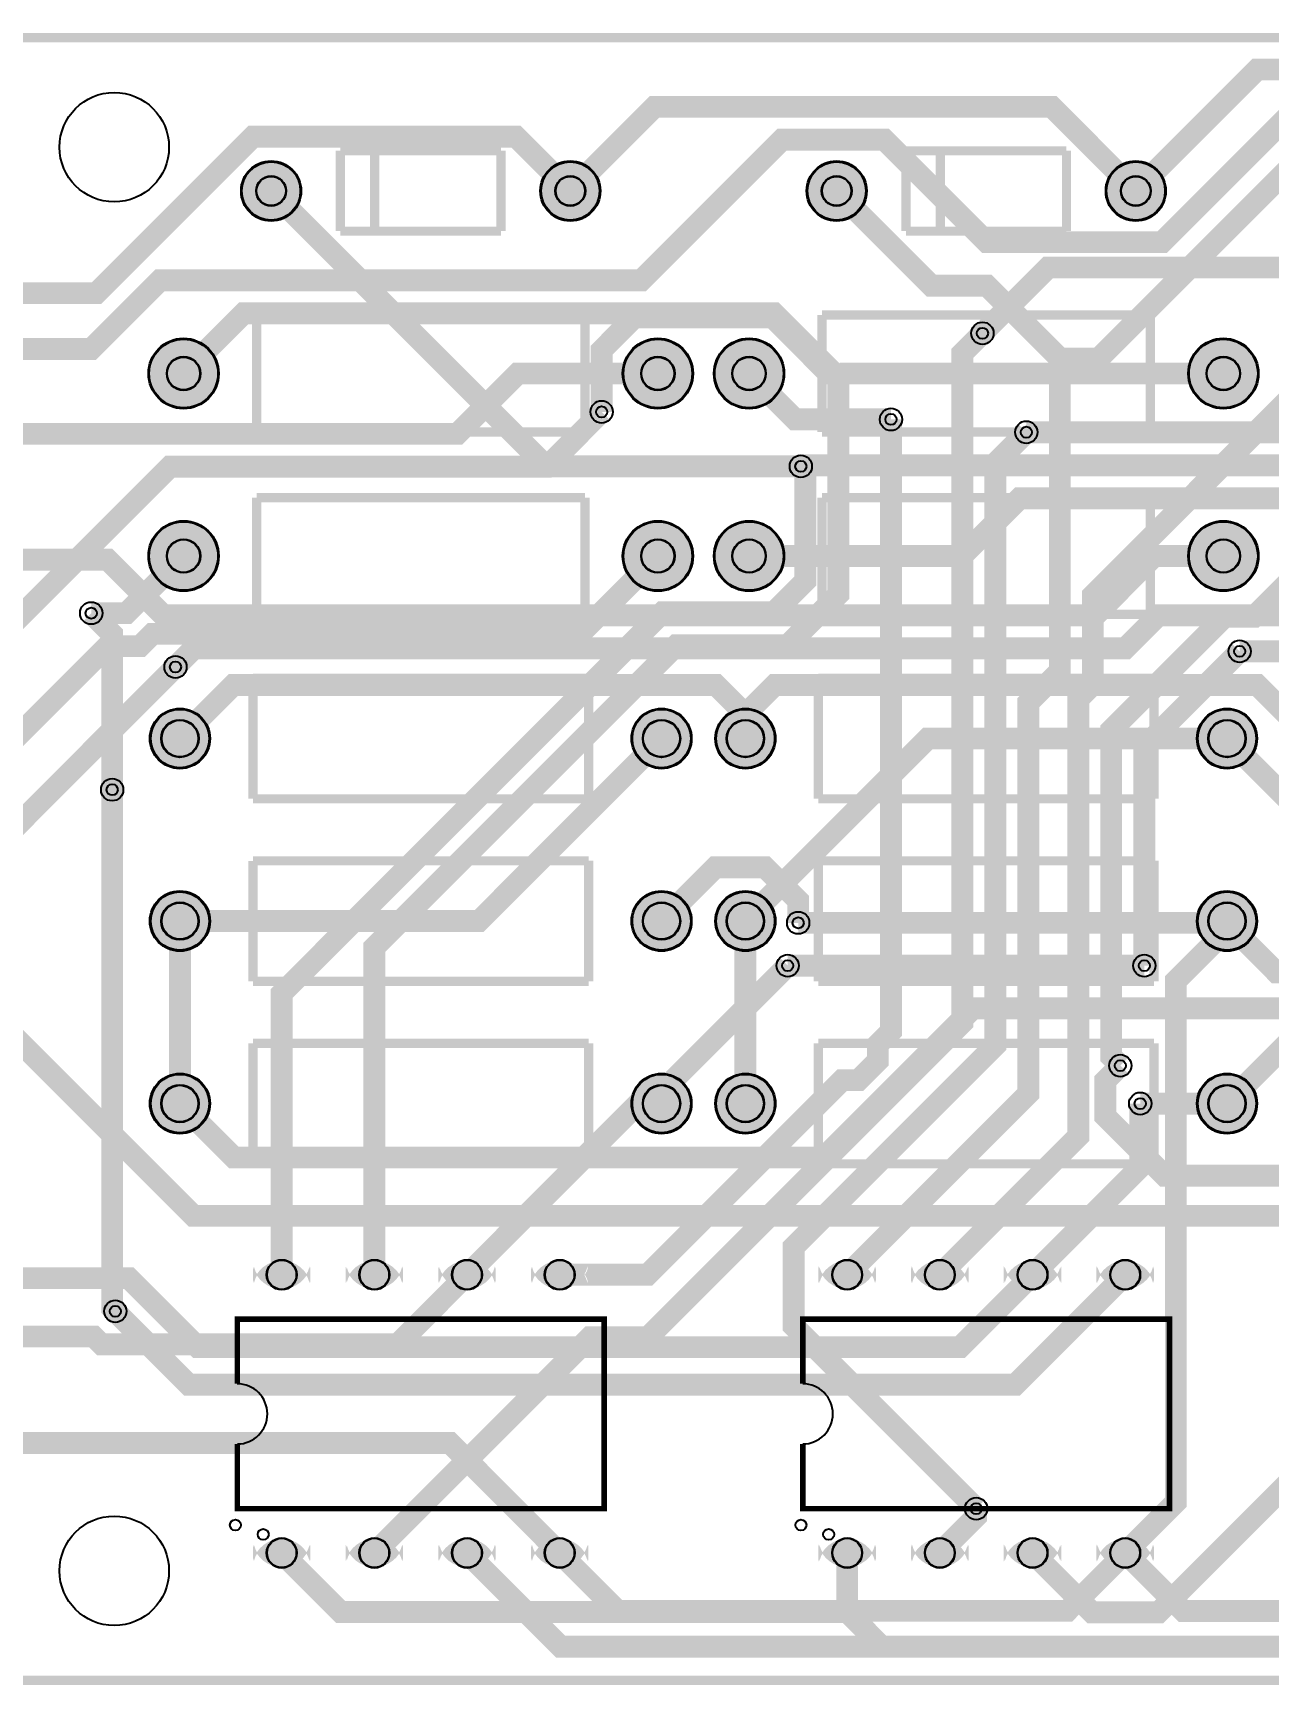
# Model space of a CAD drawing. Header units: millimetres. Extents: x 0 to 116, y 35 to 80.
# Drawn here: x 46.77 to 80.65, y 34.87 to 80.13 of the extents above; entities that cross this region are included whole.
import ezdxf

# ---------------------------------------------------------------- set-up
doc = ezdxf.new("R2010")
doc.units = ezdxf.units.MM
for name, color, linetype, true_color in [('BoardOutLine', 7, 'Continuous', 0xff00ff), ('BottomLayer', 7, 'Continuous', 0x0000ff), ('BottomSolderMaskLayer', 7, 'Continuous', 0xaa00ff), ('Document', 7, 'Continuous', 0xffffff), ('Hole', 7, 'Continuous', 0x222222), ('Multi-Layer', 7, 'Continuous', 0xc0c0c0), ('TopLayer', 7, 'Continuous', 0xff0000), ('TopSilkLayer', 7, 'Continuous', 0xffcc00), ('TopSolderMaskLayer', 7, 'Continuous', 0x800080)]:
    doc.layers.add(name, color=color, linetype=linetype, true_color=true_color)

msp = doc.modelspace()

# ---------------------------------------------------------------- hatches: boundary and pattern name
at = {"layer": 'BottomSolderMaskLayer'}
for points in [[(52.47446959999995, 75.79995000000008, 1), (54.125266399999944, 75.79995000000008, 1)], [(60.674605600000106, 75.79995000000008, 1), (62.3254024000001, 75.79995000000008, 1)], [(67.97456559999993, 75.79995000000008, 1), (69.62536239999993, 75.79995000000008, 1)], [(76.17470159999986, 75.79995000000008, 1), (77.82549839999986, 75.79995000000008, 1)], [(49.93487600000001, 70.79995999999994, 1), (51.865276000000016, 70.79995999999994, 1)], [(62.93510399999989, 70.79995999999994, 1), (64.86550399999989, 70.79995999999994, 1)], [(65.434972, 70.79995999999994, 1), (67.365372, 70.79995999999994, 1)], [(78.43520000000011, 70.79995999999994, 1), (80.3656000000001, 70.79995999999994, 1)], [(49.93487600000001, 65.79997000000003, 1), (51.865276000000016, 65.79997000000003, 1)], [(62.93510399999989, 65.79997000000003, 1), (64.86550399999989, 65.79997000000003, 1)], [(65.434972, 65.79997000000003, 1), (67.365372, 65.79997000000003, 1)], [(78.43520000000011, 65.79997000000003, 1), (80.3656000000001, 65.79997000000003, 1)], [(49.97485560000011, 60.799980000000005, 1), (51.62565240000011, 60.799980000000005, 1)], [(63.174727600000026, 60.799980000000005, 1), (64.82552440000002, 60.799980000000005, 1)], [(65.47469760000006, 60.799980000000005, 1), (67.12549440000005, 60.799980000000005, 1)], [(78.67456959999997, 60.799980000000005, 1), (80.32536639999996, 60.799980000000005, 1)], [(49.97485560000011, 55.79998999999998, 1), (51.62565240000011, 55.79998999999998, 1)], [(63.174727600000026, 55.79998999999998, 1), (64.82552440000002, 55.79998999999998, 1)], [(65.47469760000006, 55.79998999999998, 1), (67.12549440000005, 55.79998999999998, 1)], [(78.67456959999997, 55.79998999999998, 1), (80.32536639999996, 55.79998999999998, 1)], [(49.97485560000011, 50.80000000000007, 1), (51.62565240000011, 50.80000000000007, 1)], [(63.174727600000026, 50.80000000000007, 1), (64.82552440000002, 50.80000000000007, 1)], [(65.47495159999987, 50.80000000000007, 1), (67.12574839999986, 50.80000000000007, 1)], [(78.67482360000001, 50.80000000000007, 1), (80.3256204, 50.80000000000007, 1)], [(54.37758999999978, 46.33863974288863, -0.7853981633974483), (52.80278999999978, 46.33863974288863), (52.80278999999978, 45.88114025711127, -0.7853981633974483), (54.37758999999978, 45.88114025711127)], [(56.91758999999997, 46.33863974288863, -0.7853981633974483), (55.34278999999997, 46.33863974288863), (55.34278999999997, 45.88114025711127, -0.7853981633974483), (56.91758999999997, 45.88114025711127)], [(59.45758999999993, 46.33863974288863, -0.7853981633974483), (57.882789999999936, 46.33863974288863), (57.882789999999936, 45.88114025711127, -0.7853981633974483), (59.45758999999993, 45.88114025711127)], [(61.997589999999896, 46.33863974288863, -0.7853981633974483), (60.4227899999999, 46.33863974288863), (60.4227899999999, 45.88114025711127, -0.7853981633974483), (61.997589999999896, 45.88114025711127)], [(69.87743199999996, 46.33863974288863, -0.7853981633974483), (68.30263199999995, 46.33863974288863), (68.30263199999995, 45.88114025711127, -0.7853981633974483), (69.87743199999996, 45.88114025711127)], [(72.41743199999992, 46.33863974288863, -0.7853981633974483), (70.84263199999991, 46.33863974288863), (70.84263199999991, 45.88114025711127, -0.7853981633974483), (72.41743199999992, 45.88114025711127)], [(74.95743199999988, 46.33863974288863, -0.7853981633974483), (73.38263199999987, 46.33863974288863), (73.38263199999987, 45.88114025711127, -0.7853981633974483), (74.95743199999988, 45.88114025711127)], [(77.49743199999985, 46.33863974288863, -0.7853981633974483), (75.92263199999984, 46.33863974288863), (75.92263199999984, 45.88114025711127, -0.7853981633974483), (77.49743199999985, 45.88114025711127)], [(54.37758999999978, 38.71863974288863, -0.7853981633974483), (52.80278999999978, 38.71863974288863), (52.80278999999978, 38.261140257111265, -0.7853981633974483), (54.37758999999978, 38.261140257111265)], [(56.91758999999997, 38.71863974288863, -0.7853981633974483), (55.34278999999997, 38.71863974288863), (55.34278999999997, 38.261140257111265, -0.7853981633974483), (56.91758999999997, 38.261140257111265)], [(59.45758999999993, 38.71863974288863, -0.7853981633974483), (57.882789999999936, 38.71863974288863), (57.882789999999936, 38.261140257111265, -0.7853981633974483), (59.45758999999993, 38.261140257111265)], [(61.997589999999896, 38.71863974288863, -0.7853981633974483), (60.4227899999999, 38.71863974288863), (60.4227899999999, 38.261140257111265, -0.7853981633974483), (61.997589999999896, 38.261140257111265)], [(69.87743199999996, 38.71863974288863, -0.7853981633974483), (68.30263199999995, 38.71863974288863), (68.30263199999995, 38.261140257111265, -0.7853981633974483), (69.87743199999996, 38.261140257111265)], [(72.41743199999992, 38.71863974288863, -0.7853981633974483), (70.84263199999991, 38.71863974288863), (70.84263199999991, 38.261140257111265, -0.7853981633974483), (72.41743199999992, 38.261140257111265)], [(74.95743199999988, 38.71863974288863, -0.7853981633974483), (73.38263199999987, 38.71863974288863), (73.38263199999987, 38.261140257111265, -0.7853981633974483), (74.95743199999988, 38.261140257111265)], [(77.49743199999985, 38.71863974288863, -0.7853981633974483), (75.92263199999984, 38.71863974288863), (75.92263199999984, 38.261140257111265, -0.7853981633974483), (77.49743199999985, 38.261140257111265)]]:
    msp.add_hatch(color=256, dxfattribs=at).paths.add_polyline_path(points)
at = {"layer": 'Multi-Layer'}
for points in [[(52.49986959999995, 75.79995000000008, 1), (54.09986639999995, 75.79995000000008, 1)], [(60.700005600000104, 75.79995000000008, 1), (62.3000024000001, 75.79995000000008, 1)], [(67.99996559999992, 75.79995000000008, 1), (69.59996239999994, 75.79995000000008, 1)], [(76.20010159999985, 75.79995000000008, 1), (77.80009839999987, 75.79995000000008, 1)], [(49.960276000000015, 70.79995999999994, 1), (51.83987600000001, 70.79995999999994, 1)], [(62.960503999999894, 70.79995999999994, 1), (64.8401039999999, 70.79995999999994, 1)], [(65.46037199999999, 70.79995999999994, 1), (67.339972, 70.79995999999994, 1)], [(78.4606000000001, 70.79995999999994, 1), (80.34020000000011, 70.79995999999994, 1)], [(49.960276000000015, 65.79997000000003, 1), (51.83987600000001, 65.79997000000003, 1)], [(62.960503999999894, 65.79997000000003, 1), (64.8401039999999, 65.79997000000003, 1)], [(65.46037199999999, 65.79997000000003, 1), (67.339972, 65.79997000000003, 1)], [(78.4606000000001, 65.79997000000003, 1), (80.34020000000011, 65.79997000000003, 1)], [(50.00025560000011, 60.799980000000005, 1), (51.60025240000011, 60.799980000000005, 1)], [(63.20012760000002, 60.799980000000005, 1), (64.80012440000003, 60.799980000000005, 1)], [(65.50009760000005, 60.799980000000005, 1), (67.10009440000006, 60.799980000000005, 1)], [(78.69996959999996, 60.799980000000005, 1), (80.29996639999997, 60.799980000000005, 1)], [(50.00025560000011, 55.79998999999998, 1), (51.60025240000011, 55.79998999999998, 1)], [(63.20012760000002, 55.79998999999998, 1), (64.80012440000003, 55.79998999999998, 1)], [(65.50009760000005, 55.79998999999998, 1), (67.10009440000006, 55.79998999999998, 1)], [(78.69996959999996, 55.79998999999998, 1), (80.29996639999997, 55.79998999999998, 1)], [(50.00025560000011, 50.80000000000007, 1), (51.60025240000011, 50.80000000000007, 1)], [(63.20012760000002, 50.80000000000007, 1), (64.80012440000003, 50.80000000000007, 1)], [(65.50035159999986, 50.80000000000007, 1), (67.10034839999987, 50.80000000000007, 1)], [(78.7002236, 50.80000000000007, 1), (80.30022040000001, 50.80000000000007, 1)], [(54.35218999999978, 46.33288930000003, -0.7853981633974483), (52.82818999999978, 46.33288930000003), (52.82818999999978, 45.88689069999998, -0.7853981633974483), (54.35218999999978, 45.88689069999998)], [(56.89218999999997, 46.33288930000003, -0.7853981633974483), (55.36818999999997, 46.33288930000003), (55.36818999999997, 45.88689069999998, -0.7853981633974483), (56.89218999999997, 45.88689069999998)], [(59.432189999999935, 46.33288930000003, -0.7853981633974483), (57.908189999999934, 46.33288930000003), (57.908189999999934, 45.88689069999998, -0.7853981633974483), (59.432189999999935, 45.88689069999998)], [(61.9721899999999, 46.33288930000003, -0.7853981633974483), (60.4481899999999, 46.33288930000003), (60.4481899999999, 45.88689069999998, -0.7853981633974483), (61.9721899999999, 45.88689069999998)], [(69.85203199999995, 46.33288930000003, -0.7853981633974483), (68.32803199999995, 46.33288930000003), (68.32803199999995, 45.88689069999998, -0.7853981633974483), (69.85203199999995, 45.88689069999998)], [(72.39203199999992, 46.33288930000003, -0.7853981633974483), (70.86803199999991, 46.33288930000003), (70.86803199999991, 45.88689069999998, -0.7853981633974483), (72.39203199999992, 45.88689069999998)], [(74.93203199999988, 46.33288930000003, -0.7853981633974483), (73.40803199999988, 46.33288930000003), (73.40803199999988, 45.88689069999998, -0.7853981633974483), (74.93203199999988, 45.88689069999998)], [(77.47203199999984, 46.33288930000003, -0.7853981633974483), (75.94803199999984, 46.33288930000003), (75.94803199999984, 45.88689069999998, -0.7853981633974483), (77.47203199999984, 45.88689069999998)], [(54.35218999999978, 38.71288930000003, -0.7853981633974483), (52.82818999999978, 38.71288930000003), (52.82818999999978, 38.266890699999976, -0.7853981633974483), (54.35218999999978, 38.266890699999976)], [(56.89218999999997, 38.71288930000003, -0.7853981633974483), (55.36818999999997, 38.71288930000003), (55.36818999999997, 38.266890699999976, -0.7853981633974483), (56.89218999999997, 38.266890699999976)], [(59.432189999999935, 38.71288930000003, -0.7853981633974483), (57.908189999999934, 38.71288930000003), (57.908189999999934, 38.266890699999976, -0.7853981633974483), (59.432189999999935, 38.266890699999976)], [(61.9721899999999, 38.71288930000003, -0.7853981633974483), (60.4481899999999, 38.71288930000003), (60.4481899999999, 38.266890699999976, -0.7853981633974483), (61.9721899999999, 38.266890699999976)], [(69.85203199999995, 38.71288930000003, -0.7853981633974483), (68.32803199999995, 38.71288930000003), (68.32803199999995, 38.266890699999976, -0.7853981633974483), (69.85203199999995, 38.266890699999976)], [(72.39203199999992, 38.71288930000003, -0.7853981633974483), (70.86803199999991, 38.71288930000003), (70.86803199999991, 38.266890699999976, -0.7853981633974483), (72.39203199999992, 38.266890699999976)], [(74.93203199999988, 38.71288930000003, -0.7853981633974483), (73.40803199999988, 38.71288930000003), (73.40803199999988, 38.266890699999976, -0.7853981633974483), (74.93203199999988, 38.266890699999976)], [(77.47203199999984, 38.71288930000003, -0.7853981633974483), (75.94803199999984, 38.71288930000003), (75.94803199999984, 38.266890699999976, -0.7853981633974483), (77.47203199999984, 38.266890699999976)]]:
    msp.add_hatch(color=256, dxfattribs=at).paths.add_polyline_path(points)
at = {"layer": 'TopSolderMaskLayer'}
for points in [[(52.47446959999995, 75.79995000000008, 1), (54.125266399999944, 75.79995000000008, 1)], [(60.674605600000106, 75.79995000000008, 1), (62.3254024000001, 75.79995000000008, 1)], [(67.97456559999993, 75.79995000000008, 1), (69.62536239999993, 75.79995000000008, 1)], [(76.17470159999986, 75.79995000000008, 1), (77.82549839999986, 75.79995000000008, 1)], [(49.93487600000001, 70.79995999999994, 1), (51.865276000000016, 70.79995999999994, 1)], [(62.93510399999989, 70.79995999999994, 1), (64.86550399999989, 70.79995999999994, 1)], [(65.434972, 70.79995999999994, 1), (67.365372, 70.79995999999994, 1)], [(78.43520000000011, 70.79995999999994, 1), (80.3656000000001, 70.79995999999994, 1)], [(49.93487600000001, 65.79997000000003, 1), (51.865276000000016, 65.79997000000003, 1)], [(62.93510399999989, 65.79997000000003, 1), (64.86550399999989, 65.79997000000003, 1)], [(65.434972, 65.79997000000003, 1), (67.365372, 65.79997000000003, 1)], [(78.43520000000011, 65.79997000000003, 1), (80.3656000000001, 65.79997000000003, 1)], [(49.97485560000011, 60.799980000000005, 1), (51.62565240000011, 60.799980000000005, 1)], [(63.174727600000026, 60.799980000000005, 1), (64.82552440000002, 60.799980000000005, 1)], [(65.47469760000006, 60.799980000000005, 1), (67.12549440000005, 60.799980000000005, 1)], [(78.67456959999997, 60.799980000000005, 1), (80.32536639999996, 60.799980000000005, 1)], [(49.97485560000011, 55.79998999999998, 1), (51.62565240000011, 55.79998999999998, 1)], [(63.174727600000026, 55.79998999999998, 1), (64.82552440000002, 55.79998999999998, 1)], [(65.47469760000006, 55.79998999999998, 1), (67.12549440000005, 55.79998999999998, 1)], [(78.67456959999997, 55.79998999999998, 1), (80.32536639999996, 55.79998999999998, 1)], [(49.97485560000011, 50.80000000000007, 1), (51.62565240000011, 50.80000000000007, 1)], [(63.174727600000026, 50.80000000000007, 1), (64.82552440000002, 50.80000000000007, 1)], [(65.47495159999987, 50.80000000000007, 1), (67.12574839999986, 50.80000000000007, 1)], [(78.67482360000001, 50.80000000000007, 1), (80.3256204, 50.80000000000007, 1)], [(54.37758999999978, 46.33863974288863, -0.7853981633974483), (52.80278999999978, 46.33863974288863), (52.80278999999978, 45.88114025711127, -0.7853981633974483), (54.37758999999978, 45.88114025711127)], [(56.91758999999997, 46.33863974288863, -0.7853981633974483), (55.34278999999997, 46.33863974288863), (55.34278999999997, 45.88114025711127, -0.7853981633974483), (56.91758999999997, 45.88114025711127)], [(59.45758999999993, 46.33863974288863, -0.7853981633974483), (57.882789999999936, 46.33863974288863), (57.882789999999936, 45.88114025711127, -0.7853981633974483), (59.45758999999993, 45.88114025711127)], [(61.997589999999896, 46.33863974288863, -0.7853981633974483), (60.4227899999999, 46.33863974288863), (60.4227899999999, 45.88114025711127, -0.7853981633974483), (61.997589999999896, 45.88114025711127)], [(69.87743199999996, 46.33863974288863, -0.7853981633974483), (68.30263199999995, 46.33863974288863), (68.30263199999995, 45.88114025711127, -0.7853981633974483), (69.87743199999996, 45.88114025711127)], [(72.41743199999992, 46.33863974288863, -0.7853981633974483), (70.84263199999991, 46.33863974288863), (70.84263199999991, 45.88114025711127, -0.7853981633974483), (72.41743199999992, 45.88114025711127)], [(74.95743199999988, 46.33863974288863, -0.7853981633974483), (73.38263199999987, 46.33863974288863), (73.38263199999987, 45.88114025711127, -0.7853981633974483), (74.95743199999988, 45.88114025711127)], [(77.49743199999985, 46.33863974288863, -0.7853981633974483), (75.92263199999984, 46.33863974288863), (75.92263199999984, 45.88114025711127, -0.7853981633974483), (77.49743199999985, 45.88114025711127)], [(54.37758999999978, 38.71863974288863, -0.7853981633974483), (52.80278999999978, 38.71863974288863), (52.80278999999978, 38.261140257111265, -0.7853981633974483), (54.37758999999978, 38.261140257111265)], [(56.91758999999997, 38.71863974288863, -0.7853981633974483), (55.34278999999997, 38.71863974288863), (55.34278999999997, 38.261140257111265, -0.7853981633974483), (56.91758999999997, 38.261140257111265)], [(59.45758999999993, 38.71863974288863, -0.7853981633974483), (57.882789999999936, 38.71863974288863), (57.882789999999936, 38.261140257111265, -0.7853981633974483), (59.45758999999993, 38.261140257111265)], [(61.997589999999896, 38.71863974288863, -0.7853981633974483), (60.4227899999999, 38.71863974288863), (60.4227899999999, 38.261140257111265, -0.7853981633974483), (61.997589999999896, 38.261140257111265)], [(69.87743199999996, 38.71863974288863, -0.7853981633974483), (68.30263199999995, 38.71863974288863), (68.30263199999995, 38.261140257111265, -0.7853981633974483), (69.87743199999996, 38.261140257111265)], [(72.41743199999992, 38.71863974288863, -0.7853981633974483), (70.84263199999991, 38.71863974288863), (70.84263199999991, 38.261140257111265, -0.7853981633974483), (72.41743199999992, 38.261140257111265)], [(74.95743199999988, 38.71863974288863, -0.7853981633974483), (73.38263199999987, 38.71863974288863), (73.38263199999987, 38.261140257111265, -0.7853981633974483), (74.95743199999988, 38.261140257111265)], [(77.49743199999985, 38.71863974288863, -0.7853981633974483), (75.92263199999984, 38.71863974288863), (75.92263199999984, 38.261140257111265, -0.7853981633974483), (77.49743199999985, 38.261140257111265)]]:
    msp.add_hatch(color=256, dxfattribs=at).paths.add_polyline_path(points)

# ---------------------------------------------------------------- linework, layer by layer
at = {"layer": 'BoardOutLine', "const_width": 0.254}
msp.add_lwpolyline([(0, 79.9999924), (110.00000859999989, 79.9999924), (110.00000859999989, 35.00000620000003), (0, 35.00000620000003), (0, 79.9999924)], close=True, dxfattribs=at)
at = {"layer": 'BottomLayer', "const_width": 0.5999988}
for points in [[(92.4999419999998, 75.80012779999993), (89.17178000000001, 79.12828979999995), (80.32826199999988, 79.12828979999995), (77.00009999999986, 75.80012779999993)], [(94.90024199999982, 70.79988380000009), (87.47480600000006, 78.22531980000008), (81.55228799999998, 78.22531980000008), (77.72450800000013, 74.3975398), (72.91755799999999, 74.3975398), (70.11136599999998, 77.20373180000001), (67.30212599999993, 77.20373180000001), (63.45250199999998, 73.35410780000007), (50.257709999999975, 73.35410780000007), (48.37226799999996, 71.46866580000005), (38.629589999999894, 71.46866580000005), (33.189418000000046, 76.90883780000001), (29.401516000000015, 76.90883780000001), (21.67127999999991, 69.17860180000002), (21.67127999999991, 64.68330979999996)], [(77.00009999999986, 75.80012779999993), (74.69352600000013, 78.1067018), (63.80657800000006, 78.1067018), (61.500004000000104, 75.80012779999993)], [(61.500004000000104, 75.80012779999993), (60.01461200000006, 77.28551980000009), (52.79999599999985, 77.28551980000009), (48.51450800000009, 73.00003179999999), (41.695624000000066, 73.00003179999999)], [(99.41280599999993, 54.140277800000035), (87.40851199999986, 66.14457180000011), (87.40851199999986, 74.7737138), (84.95487199999991, 77.22735380000006), (82.0051699999998, 77.22735380000006), (75.986894, 71.20907780000005), (74.91907800000001, 71.20907780000005)], [(74.91907800000001, 71.20907780000005), (72.9249239999998, 73.20323180000003), (71.39685999999995, 73.20323180000003), (68.79996399999993, 75.80012779999993)], [(50.90007600000001, 70.79988380000009), (52.55107600000008, 72.45088380000004), (67.08368600000006, 72.45088380000004), (68.84542999999996, 70.68913980000002), (68.84542999999996, 64.74452380000002), (67.45554200000004, 63.354635800000096), (64.40525600000012, 63.354635800000096), (56.13018999999997, 55.07956980000006), (56.13018999999997, 46.110067800000024)], [(56.13018999999997, 38.49006780000002), (62.04051599999991, 44.400393800000074), (63.63411200000007, 44.400393800000074), (72.24775999999986, 53.01404179999997), (72.24775999999986, 71.35385780000001), (72.79640000000006, 71.90249779999999)], [(74.91907800000001, 71.20907780000005), (74.91907800000001, 62.64953179999998), (74.05395400000009, 61.784407800000054), (74.05395400000009, 51.07398980000005), (69.09003199999995, 46.110067800000024)], [(63.90030399999989, 70.79988380000009), (60.06414200000006, 70.79988380000009), (58.41212600000006, 69.14786780000009), (36.553901999999766, 69.14786780000009), (33.16224, 65.75620580000009)], [(81.90001399999994, 70.79988380000009), (75.82204799999988, 64.72191780000003), (75.82204799999988, 62.27564380000001), (75.42275999999981, 61.876355800000056), (75.42275999999981, 49.902795800000035), (71.63003199999991, 46.110067800000024)], [(62.35827000000006, 69.74857780000002), (60.85459000000003, 68.24489779999999), (50.52593400000012, 68.24489779999999), (38.99484199999995, 56.713805800000046), (25.543002, 56.713805800000046), (16.90623999999991, 65.35056780000002), (15.530321999999956, 65.35056780000002), (12.544043999999872, 62.36428979999994), (12.544043999999872, 48.13368580000008)], [(61.2101899999999, 46.110067800000024), (63.61836400000004, 46.110067800000024), (68.94880799999999, 51.44051179999997), (69.39737200000002, 51.44051179999997), (69.92874000000018, 51.97187980000001), (69.92874000000018, 52.420443800000044), (70.28764199999989, 52.77934579999999), (70.28764199999989, 69.5418218000001)], [(73.99832800000001, 69.19130180000002), (73.15072999999995, 68.34370380000007), (73.15072999999995, 52.39783780000005), (67.62292799999989, 46.870035800000096), (67.62292799999989, 44.70519379999996), (72.62545799999987, 39.70266379999998)], [(53.59018999999978, 46.110067800000024), (53.59018999999978, 53.81693580000001), (64.03085999999996, 64.25760580000008), (67.08165399999996, 64.25760580000008), (67.94245999999987, 65.1184118000001), (67.94245999999987, 68.13313779999999), (67.81952400000011, 68.25607380000008)], [(24.655526000000123, 48.168483800000104), (33.6494120000001, 48.168483800000104), (48.81194199999993, 63.33101380000005), (49.70805400000006, 63.33101380000005), (50.04511200000013, 63.66807180000001), (61.76848200000006, 63.66807180000001), (63.90030399999989, 65.79989380000006)], [(50.90007600000001, 65.79989380000006), (49.33416599999998, 64.23398380000003), (48.368457999999805, 64.23398380000003)], [(81.90001399999994, 65.79989380000006), (80.23326599999984, 64.13314579999997), (79.4268159999998, 64.13314579999997), (76.32572999999991, 61.03205980000007), (76.32572999999991, 52.0892278), (76.57490399999995, 51.84005380000008)], [(77.23301800000002, 54.57918980000011), (77.23301800000002, 60.57435179999993), (79.8459160000001, 63.18724980000002)], [(50.67782599999998, 62.76078380000001), (36.554664000000116, 48.63762180000003), (36.554664000000116, 48.093299799999954)], [(97.0279999999999, 51.01785580000001), (97.0279999999999, 49.07932779999999), (93.680788, 45.73211580000009), (93.680788, 45.36432380000008), (92.81337799999994, 44.496913800000016), (83.93430000000001, 44.496913800000016), (83.20328800000004, 45.22792579999998), (83.20328800000004, 57.09658379999996), (79.49996799999997, 60.79990380000004)], [(49.02809600000012, 45.10930780000001), (48.943259999999896, 45.194143800000006), (48.943259999999896, 59.39680780000003)], [(14.295627999999965, 58.10013779999997), (14.295627999999965, 57.224853800000005), (27.102562000000148, 44.41791980000005), (48.436529999999834, 44.41791980000005), (48.65242999999998, 44.202019800000016), (56.762141999999926, 44.202019800000016), (58.670189999999934, 46.110067800000024)], [(67.74637199999995, 55.75114580000002), (67.74637199999995, 56.358205800000064), (66.83273399999996, 57.27184379999994), (65.47205599999995, 57.27184379999994), (64.00012600000002, 55.79991380000001)], [(50.80025400000011, 50.79992379999999), (50.80025400000011, 55.79991380000001)], [(76.71003199999984, 38.49006780000002), (78.09738000000004, 39.877415799999994), (78.09738000000004, 54.160343799999964), (79.49996799999997, 55.5629318), (79.49996799999997, 55.79991380000001)], [(64.00012600000002, 50.79992379999999), (64.00012600000002, 51.11996380000005), (67.45935199999997, 54.57918980000011)], [(64.00012600000002, 50.79992379999999), (63.3600459999999, 50.79992379999999), (58.670189999999934, 46.110067800000024)], [(74.17003199999988, 46.110067800000024), (77.12125800000001, 49.061293800000044), (77.12125800000001, 50.79992379999999)], [(74.17003199999988, 38.49006780000002), (75.79461600000002, 36.865483800000106), (77.63103599999988, 36.865483800000106), (83.15299599999992, 42.38744380000003), (92.18599800000004, 42.38744380000003), (94.58807600000011, 44.78952179999999), (94.58807600000011, 45.35644979999995)], [(69.09003199999995, 36.871071800000095), (55.20918600000016, 36.871071800000095), (53.59018999999978, 38.49006780000002)], [(69.09003199999995, 36.871071800000095), (70.03643599999998, 35.924667800000066), (82.02472799999998, 35.924667800000066), (84.59012799999994, 38.49006780000002)], [(69.09003199999995, 38.49006780000002), (69.09003199999995, 36.871071800000095)]]:
    msp.add_lwpolyline(points, dxfattribs=at)
at = {"layer": 'BottomSolderMaskLayer'}
for centre, radius in [((53.29986799999995, 75.79995000000008), 0.8253983999999999), ((61.500004000000104, 75.79995000000008), 0.8253983999999999), ((68.79996399999993, 75.79995000000008), 0.8253983999999999), ((77.00009999999986, 75.79995000000008), 0.8253983999999999), ((53.30007120000016, 75.80005160000007), 0.41269919999999993), ((61.50005479999993, 75.80005160000007), 0.41269919999999993), ((68.80006560000004, 75.80005160000007), 0.41269919999999993), ((77.00004920000003, 75.80005160000007), 0.41269919999999993), ((50.90007600000001, 70.79995999999994), 0.9652000000000001), ((63.90030399999989, 70.79995999999994), 0.9652000000000001), ((66.400172, 70.79995999999994), 0.9652000000000001), ((79.4004000000001, 70.79995999999994), 0.9652000000000001), ((50.90005059999987, 70.80003620000002), 0.46217428108108105), ((63.90007539999999, 70.80003620000002), 0.46217428108108105), ((66.40014660000008, 70.80003620000002), 0.46217428108108105), ((79.40017139999998, 70.80003620000002), 0.46217428108108105), ((50.90007600000001, 65.79997000000003), 0.9652000000000001), ((63.90030399999989, 65.79997000000003), 0.9652000000000001), ((66.400172, 65.79997000000003), 0.9652000000000001), ((79.4004000000001, 65.79997000000003), 0.9652000000000001), ((50.90002519999996, 65.79999540000006), 0.46217428108108105), ((63.90004999999985, 65.79999540000006), 0.46217428108108105), ((66.40009580000003, 65.80002079999997), 0.46217428108108105), ((79.40012059999992, 65.80002079999997), 0.46217428108108105), ((50.80025400000011, 60.799980000000005), 0.8253983999999999), ((64.00012600000002, 60.799980000000005), 0.8253983999999999), ((66.30009600000005, 60.799980000000005), 0.8253983999999999), ((79.49996799999997, 60.799980000000005), 0.8253983999999999), ((50.79994919999979, 60.8000816), 0.5158739999999999), ((64.00002439999992, 60.8000816), 0.5158739999999999), ((66.3000452, 60.8000816), 0.5158739999999999), ((79.5001203999999, 60.8000816), 0.5158739999999999), ((50.80025400000011, 55.79998999999998), 0.8253983999999999), ((64.00012600000002, 55.79998999999998), 0.8253983999999999), ((66.30009600000005, 55.79998999999998), 0.8253983999999999), ((79.49996799999997, 55.79998999999998), 0.8253983999999999), ((50.80007619999981, 55.80014240000003), 0.5158739999999999), ((64.00015139999994, 55.80014240000003), 0.5158739999999999), ((66.29999440000017, 55.80014240000003), 0.5158739999999999), ((79.50006960000007, 55.80014240000003), 0.5158739999999999), ((50.80025400000011, 50.80000000000007), 0.8253983999999999), ((64.00012600000002, 50.80000000000007), 0.8253983999999999), ((66.30034999999987, 50.80000000000007), 0.8253983999999999), ((79.50022200000001, 50.80000000000007), 0.8253983999999999), ((50.80002539999998, 50.80000000000007), 0.5158739999999999), ((64.00010059999988, 50.80000000000007), 0.5158739999999999), ((66.30012139999997, 50.80000000000007), 0.5158739999999999), ((79.5001966000001, 50.80000000000007), 0.5158739999999999), ((53.59006299999976, 46.10999160000006), 0.4133325066666666), ((56.13006299999995, 46.10999160000006), 0.4133325066666666), ((58.670062999999914, 46.10999160000006), 0.4133325066666666), ((61.21006299999988, 46.10999160000006), 0.4133325066666666), ((69.0900828, 46.10999160000006), 0.4133325066666666), ((71.63008279999997, 46.10999160000006), 0.4133325066666666), ((74.17008279999993, 46.10999160000006), 0.4133325066666666), ((76.71008280000012, 46.10999160000006), 0.4133325066666666), ((53.59006299999976, 38.48999160000005), 0.4133325066666666), ((56.13006299999995, 38.48999160000005), 0.4133325066666666), ((58.670062999999914, 38.48999160000005), 0.4133325066666666), ((61.21006299999988, 38.48999160000005), 0.4133325066666666), ((69.0900828, 38.48999160000005), 0.4133325066666666), ((71.63008279999997, 38.48999160000005), 0.4133325066666666), ((74.17008279999993, 38.48999160000005), 0.4133325066666666), ((76.71008280000012, 38.48999160000005), 0.4133325066666666)]:
    msp.add_circle(centre, radius, dxfattribs=at)
at = {"layer": 'Document'}
for centre in [(53.08218999999997, 38.997889999999984), (68.58203199999991, 38.997889999999984)]:
    msp.add_circle(centre, 0.150114, dxfattribs=at)
at = {"layer": 'Hole'}
for centre in [(72.79640000000006, 71.90257400000007), (62.35827000000006, 69.7486540000001), (70.28764199999989, 69.54189799999995), (73.99832800000001, 69.1913780000001), (67.81952400000011, 68.25615000000005), (48.368457999999805, 64.23406), (50.67782599999998, 62.76086000000009), (79.8459160000001, 63.187325999999985), (48.943259999999896, 59.396884), (67.74637199999995, 55.751221999999984), (67.45935199999997, 54.57926599999996), (77.23301800000002, 54.57926599999996), (76.57490399999995, 51.84012999999993), (77.12125800000001, 50.80000000000007), (49.02809600000012, 45.10938399999998), (72.62545799999987, 39.70274000000006)]:
    msp.add_circle(centre, 0.15250160000000001, dxfattribs=at)
at = {"layer": 'Multi-Layer'}
for centre, radius in [((49.00015599999995, 77.00010000000009), 1.499997), ((53.29986799999995, 75.79995000000008), 0.7999984), ((61.500004000000104, 75.79995000000008), 0.7999984), ((68.79996399999993, 75.79995000000008), 0.7999984), ((77.00009999999986, 75.79995000000008), 0.7999984), ((53.30007120000016, 75.80005160000007), 0.3999992), ((61.50005479999993, 75.80005160000007), 0.3999992), ((68.80006560000004, 75.80005160000007), 0.3999992), ((77.00004920000003, 75.80005160000007), 0.3999992), ((72.79640000000006, 71.90257400000007), 0.30500320000000003), ((50.90007600000001, 70.79995999999994), 0.9398000000000001), ((63.90030399999989, 70.79995999999994), 0.9398000000000001), ((66.400172, 70.79995999999994), 0.9398000000000001), ((79.4004000000001, 70.79995999999994), 0.9398000000000001), ((50.90005059999987, 70.80003620000002), 0.4500118), ((63.90007539999999, 70.80003620000002), 0.4500118), ((66.40014660000008, 70.80003620000002), 0.4500118), ((79.40017139999998, 70.80003620000002), 0.4500118), ((62.35827000000006, 69.7486540000001), 0.30500320000000003), ((70.28764199999989, 69.54189799999995), 0.30500320000000003), ((73.99832800000001, 69.1913780000001), 0.30500320000000003), ((67.81952400000011, 68.25615000000005), 0.30500320000000003), ((50.90007600000001, 65.79997000000003), 0.9398000000000001), ((63.90030399999989, 65.79997000000003), 0.9398000000000001), ((66.400172, 65.79997000000003), 0.9398000000000001), ((79.4004000000001, 65.79997000000003), 0.9398000000000001), ((50.90002519999996, 65.79999540000006), 0.4500118), ((63.90004999999985, 65.79999540000006), 0.4500118), ((66.40009580000003, 65.80002079999997), 0.4500118), ((79.40012059999992, 65.80002079999997), 0.4500118), ((48.368457999999805, 64.23406), 0.30500320000000003), ((79.8459160000001, 63.187325999999985), 0.30500320000000003), ((50.67782599999998, 62.76086000000009), 0.30500320000000003), ((50.80025400000011, 60.799980000000005), 0.7999984), ((64.00012600000002, 60.799980000000005), 0.7999984), ((66.30009600000005, 60.799980000000005), 0.7999984), ((79.49996799999997, 60.799980000000005), 0.7999984), ((50.79994919999979, 60.8000816), 0.49999899999999997), ((64.00002439999992, 60.8000816), 0.49999899999999997), ((66.3000452, 60.8000816), 0.49999899999999997), ((79.5001203999999, 60.8000816), 0.49999899999999997), ((48.943259999999896, 59.396884), 0.30500320000000003), ((50.80025400000011, 55.79998999999998), 0.7999984), ((64.00012600000002, 55.79998999999998), 0.7999984), ((66.30009600000005, 55.79998999999998), 0.7999984), ((79.49996799999997, 55.79998999999998), 0.7999984), ((50.80007619999981, 55.80014240000003), 0.49999899999999997), ((64.00015139999994, 55.80014240000003), 0.49999899999999997), ((66.29999440000017, 55.80014240000003), 0.49999899999999997), ((79.50006960000007, 55.80014240000003), 0.49999899999999997), ((67.74637199999995, 55.751221999999984), 0.30500320000000003), ((67.45935199999997, 54.57926599999996), 0.30500320000000003), ((77.23301800000002, 54.57926599999996), 0.30500320000000003), ((76.57490399999995, 51.84012999999993), 0.30500320000000003), ((50.80025400000011, 50.80000000000007), 0.7999984), ((64.00012600000002, 50.80000000000007), 0.7999984), ((66.30034999999987, 50.80000000000007), 0.7999984), ((79.50022200000001, 50.80000000000007), 0.7999984), ((50.80002539999998, 50.80000000000007), 0.49999899999999997), ((64.00010059999988, 50.80000000000007), 0.49999899999999997), ((66.30012139999997, 50.80000000000007), 0.49999899999999997), ((79.5001966000001, 50.80000000000007), 0.49999899999999997), ((77.12125800000001, 50.80000000000007), 0.30500320000000003), ((53.59006299999976, 46.10999160000006), 0.3999992), ((56.13006299999995, 46.10999160000006), 0.3999992), ((58.670062999999914, 46.10999160000006), 0.3999992), ((61.21006299999988, 46.10999160000006), 0.3999992), ((69.0900828, 46.10999160000006), 0.3999992), ((71.63008279999997, 46.10999160000006), 0.3999992), ((74.17008279999993, 46.10999160000006), 0.3999992), ((76.71008280000012, 46.10999160000006), 0.3999992), ((49.02809600000012, 45.10938399999998), 0.30500320000000003), ((72.62545799999987, 39.70274000000006), 0.30500320000000003), ((49.00015599999995, 38.000178000000005), 1.499997), ((53.59006299999976, 38.48999160000005), 0.3999992), ((56.13006299999995, 38.48999160000005), 0.3999992), ((58.670062999999914, 38.48999160000005), 0.3999992), ((61.21006299999988, 38.48999160000005), 0.3999992), ((69.0900828, 38.48999160000005), 0.3999992), ((71.63008279999997, 38.48999160000005), 0.3999992), ((74.17008279999993, 38.48999160000005), 0.3999992), ((76.71008280000012, 38.48999160000005), 0.3999992)]:
    msp.add_circle(centre, radius, dxfattribs=at)
at = {"layer": 'TopLayer', "const_width": 0.5999988}
for points in [[(67.81952400000011, 68.25607380000008), (60.84392199999991, 68.25607380000008), (53.29986799999995, 75.80012779999993)], [(72.79640000000006, 71.90249779999999), (74.59878399999991, 73.70488180000007), (93.48368400000015, 73.70488180000007), (95.13442999999995, 75.35562779999998), (102.98429999999996, 75.35562779999998), (105.59999199999982, 72.73993580000001)], [(79.4004000000001, 70.79988380000009), (68.58076199999994, 70.79988380000009), (68.58076199999994, 70.80013780000002), (67.03898199999992, 72.34191780000003), (63.26174800000001, 72.34191780000003), (62.35827000000006, 71.43843980000008), (62.35827000000006, 69.74857780000002)], [(66.400172, 70.79988380000009), (67.6582340000001, 69.5418218000001), (70.28764199999989, 69.5418218000001)], [(105.59999199999982, 67.65993579999997), (104.06862599999988, 69.19130180000002), (73.99832800000001, 69.19130180000002)], [(99.41280599999993, 67.3807898), (98.50983599999984, 68.2837598000001), (67.84721000000002, 68.2837598000001), (67.81952400000011, 68.25607380000008)], [(66.400172, 65.79989380000006), (72.23226599999987, 65.79989380000006), (73.81316200000003, 67.3807898), (82.98002200000008, 67.3807898), (85.65260999999998, 64.70820179999998)], [(33.704783999999904, 64.6693398000001), (34.73805600000003, 65.7026118), (48.816768000000025, 65.7026118), (50.34737199999984, 64.17200780000007), (75.88377000000003, 64.17200780000007), (77.51165600000002, 65.79989380000006), (79.4004000000001, 65.79989380000006)], [(94.90024199999982, 65.79989380000006), (89.3732020000001, 65.79989380000006), (87.37091999999996, 63.79761180000003), (85.28024599999992, 63.79761180000003), (84.90584999999999, 64.17200780000007), (77.61249399999986, 64.17200780000007), (76.70952399999999, 63.26903780000009), (51.18608000000006, 63.26903780000009), (50.67782599999998, 62.76078380000001)], [(48.943259999999896, 59.39680780000003), (48.943259999999896, 63.65918179999994), (48.368457999999805, 64.23398380000003)], [(82.003646, 63.18724980000002), (79.8459160000001, 63.18724980000002)], [(50.80025400000011, 60.79990380000004), (52.269898000000126, 62.26954779999994), (65.49364600000001, 62.26954779999994), (66.30009600000005, 61.463097800000014)], [(66.30009600000005, 61.463097800000014), (67.10654599999987, 62.26954779999994), (80.3305479999998, 62.26954779999994), (81.80019199999981, 60.79990380000004)], [(66.30009600000005, 61.463097800000014), (66.30009600000005, 60.79990380000004)], [(50.80025400000011, 55.79991380000001), (59.000136, 55.79991380000001), (64.00012600000002, 60.79990380000004)], [(66.30009600000005, 55.79991380000001), (71.30008599999985, 60.79990380000004), (79.49996799999997, 60.79990380000004)], [(50.80025400000011, 50.79992379999999), (52.277263999999946, 49.322913799999924), (68.45325400000013, 49.322913799999924), (72.53732000000002, 53.406979800000045), (96.08769199999995, 53.406979800000045), (98.13925000000006, 55.458537800000045), (105.10138999999992, 55.458537800000045), (105.59999199999982, 54.95993580000004)], [(66.30009600000005, 55.79991380000001), (66.30009600000005, 50.79992379999999), (66.30034999999987, 50.79992379999999)], [(79.49996799999997, 55.75114580000002), (67.74637199999995, 55.75114580000002)], [(79.49996799999997, 55.75114580000002), (79.49996799999997, 55.79991380000001)], [(95.00006399999995, 55.79991380000001), (93.59391999999991, 54.393769800000086), (80.85734400000013, 54.393769800000086), (79.49996799999997, 55.75114580000002)], [(77.23301800000002, 54.57918980000011), (67.45935199999997, 54.57918980000011)], [(89.67012800000009, 46.110067800000024), (88.05621199999985, 47.72398380000004), (51.173380000000066, 47.72398380000004), (44.501053999999954, 54.39630980000004), (38.294817999999964, 54.39630980000004)], [(100.91293000000007, 54.140277800000035), (100.91293000000007, 53.913201800000024), (99.41966400000013, 52.419935800000076), (81.1202340000001, 52.419935800000076), (79.50022200000001, 50.79992379999999)], [(76.57490399999995, 51.84005380000008), (76.16316999999992, 51.428319800000054), (76.16316999999992, 50.45194379999998), (77.78775400000006, 48.82735980000007), (89.49283600000001, 48.82735980000007), (92.21012800000005, 46.110067800000024)], [(79.50022200000001, 50.79992379999999), (77.12125800000001, 50.79992379999999)], [(74.17003199999988, 46.110067800000024), (72.18807000000004, 44.12810580000007), (51.29250600000012, 44.12810580000007), (49.40401599999984, 46.016595800000005), (44.34128799999996, 46.016595800000005), (44.125133999999775, 45.800441800000044)], [(49.02809600000012, 45.10930780000001), (51.03774399999986, 43.09965980000004), (73.69962399999997, 43.09965980000004), (76.71003199999984, 46.110067800000024)], [(44.50003800000002, 43.000091800000064), (46.00117799999987, 41.498951799999986), (58.201306000000045, 41.498951799999986), (61.2101899999999, 38.49006780000002)], [(107.49610199999995, 40.157069800000045), (105.45699000000002, 40.157069800000045), (101.22179400000016, 35.92187380000007), (61.23838399999988, 35.92187380000007), (58.670189999999934, 38.49006780000002)], [(71.63003199999991, 38.49006780000002), (72.62545799999987, 39.48549379999997), (72.62545799999987, 39.70266379999998)], [(61.2101899999999, 38.49006780000002), (62.797436000000175, 36.90282180000008), (75.12278600000002, 36.90282180000008), (76.71003199999984, 38.49006780000002)], [(92.21012800000005, 38.49006780000002), (90.62008800000001, 36.90002780000009), (78.30007199999989, 36.90002780000009), (76.71003199999984, 38.49006780000002)]]:
    msp.add_lwpolyline(points, dxfattribs=at)
at = {"layer": 'TopSilkLayer'}
for points, const_width in [([(55.200067399999966, 76.90004940000006), (59.600058600000125, 76.90004940000006)], 0.254), ([(55.200067399999966, 76.90004940000006), (55.200067399999966, 74.70005380000009)], 0.254), ([(56.13946099999987, 76.90004940000006), (56.13946099999987, 74.70005380000009)], 0.254), ([(59.600058600000125, 76.90004940000006), (59.600058600000125, 74.70005380000009)], 0.254), ([(70.70006180000007, 76.90004940000006), (75.100053, 76.90004940000006)], 0.254), ([(70.70006180000007, 76.90004940000006), (70.70006180000007, 74.70005380000009)], 0.254), ([(71.63945539999997, 76.90004940000006), (71.63945539999997, 74.70005380000009)], 0.254), ([(75.100053, 76.90004940000006), (75.100053, 74.70005380000009)], 0.254), ([(55.200067399999966, 74.70005380000009), (59.600058600000125, 74.70005380000009)], 0.254), ([(70.70006180000007, 74.70005380000009), (75.100053, 74.70005380000009)], 0.254), ([(52.90007200000002, 69.20006480000006), (52.90007200000002, 72.40005840000003)], 0.254), ([(52.90007200000002, 72.40005840000003), (61.90005400000007, 72.40005840000003)], 0.254), ([(61.90005400000007, 72.40005840000003), (61.90005400000007, 69.20006480000006)], 0.254), ([(68.4000663999999, 69.20006480000006), (68.4000663999999, 72.40005840000003)], 0.254), ([(68.4000663999999, 72.40005840000003), (77.40004839999995, 72.40005840000003)], 0.254), ([(77.40004839999995, 72.40005840000003), (77.40004839999995, 69.20006480000006)], 0.254), ([(61.90005400000007, 69.20006480000006), (52.90007200000002, 69.20006480000006)], 0.254), ([(77.40004839999995, 69.20006480000006), (68.4000663999999, 69.20006480000006)], 0.254), ([(52.90007200000002, 64.20004940000001), (52.90007200000002, 67.40004299999998)], 0.254), ([(52.90007200000002, 67.40004299999998), (61.90005400000007, 67.40004299999998)], 0.254), ([(61.90005400000007, 67.40004299999998), (61.90005400000007, 64.20004940000001)], 0.254), ([(68.4000663999999, 64.20004940000001), (68.4000663999999, 67.40004299999998)], 0.254), ([(68.4000663999999, 67.40004299999998), (77.40004839999995, 67.40004299999998)], 0.254), ([(77.40004839999995, 67.40004299999998), (77.40004839999995, 64.20004940000001)], 0.254), ([(61.90005400000007, 64.20004940000001), (52.90007200000002, 64.20004940000001)], 0.254), ([(77.40004839999995, 64.20004940000001), (68.4000663999999, 64.20004940000001)], 0.254), ([(52.80009759999996, 62.450065600000016), (62.00002840000013, 62.450065600000016)], 0.254), ([(52.80009759999996, 59.14905620000002), (52.80009759999996, 62.44907500000011)], 0.254), ([(62.00002840000013, 62.450065600000016), (62.00002840000013, 59.15004680000004)], 0.254), ([(68.30009200000006, 62.450065600000016), (77.50002280000001, 62.450065600000016)], 0.254), ([(68.30009200000006, 59.14905620000002), (68.30009200000006, 62.44907500000011)], 0.254), ([(77.50002280000001, 62.450065600000016), (77.50002280000001, 59.15004680000004)], 0.254), ([(62.00002840000013, 59.14905620000002), (52.80009759999996, 59.14905620000002)], 0.254), ([(62.00002840000013, 59.14905620000002), (52.80009759999996, 59.14905620000002)], 0.254), ([(77.50002280000001, 59.14905620000002), (68.30009200000006, 59.14905620000002)], 0.254), ([(77.50002280000001, 59.14905620000002), (68.30009200000006, 59.14905620000002)], 0.254), ([(52.80009759999996, 57.45005020000008), (62.00002840000013, 57.45005020000008)], 0.254), ([(52.80009759999996, 54.149040799999966), (52.80009759999996, 57.449059600000055)], 0.254), ([(62.00002840000013, 57.45005020000008), (62.00002840000013, 54.15003139999999)], 0.254), ([(68.30009200000006, 57.45005020000008), (77.50002280000001, 57.45005020000008)], 0.254), ([(68.30009200000006, 54.149040799999966), (68.30009200000006, 57.449059600000055)], 0.254), ([(77.50002280000001, 57.45005020000008), (77.50002280000001, 54.15003139999999)], 0.254), ([(62.00002840000013, 54.149040799999966), (52.80009759999996, 54.149040799999966)], 0.254), ([(62.00002840000013, 54.149040799999966), (52.80009759999996, 54.149040799999966)], 0.254), ([(77.50002280000001, 54.149040799999966), (68.30009200000006, 54.149040799999966)], 0.254), ([(77.50002280000001, 54.149040799999966), (68.30009200000006, 54.149040799999966)], 0.254), ([(52.80009759999996, 52.45006019999994), (62.00002840000013, 52.45006019999994)], 0.254), ([(52.80009759999996, 49.149050800000055), (52.80009759999996, 52.44906960000003)], 0.254), ([(62.00002840000013, 52.45006019999994), (62.00002840000013, 49.15004140000008)], 0.254), ([(68.30009200000006, 52.45006019999994), (77.50002280000001, 52.45006019999994)], 0.254), ([(68.30009200000006, 49.149050800000055), (68.30009200000006, 52.44906960000003)], 0.254), ([(77.50002280000001, 52.45006019999994), (77.50002280000001, 49.15004140000008)], 0.254), ([(62.00002840000013, 49.149050800000055), (52.80009759999996, 49.149050800000055)], 0.254), ([(62.00002840000013, 49.149050800000055), (52.80009759999996, 49.149050800000055)], 0.254), ([(77.50002280000001, 49.149050800000055), (68.30009200000006, 49.149050800000055)], 0.254), ([(77.50002280000001, 49.149050800000055), (68.30009200000006, 49.149050800000055)], 0.254), ([(52.37388559999988, 41.47502499999996), (52.37388559999988, 39.70362900000009), (62.426265800000124, 39.70362900000009), (62.426265800000124, 44.89640500000007), (52.37388559999988, 44.89640500000007), (52.37388559999988, 43.12500899999998)], 0.1524), ([(67.87387999999999, 41.47502499999996), (67.87387999999999, 39.70362900000009), (77.9262602, 39.70362900000009), (77.9262602, 44.89640500000007), (67.87387999999999, 44.89640500000007), (67.87387999999999, 43.12500899999998)], 0.1524)]:
    msp.add_lwpolyline(points, dxfattribs=dict(at, const_width=const_width))
for centre in [(52.3201899999998, 39.25189), (67.82003199999997, 39.25189)]:
    msp.add_circle(centre, 0.150114, dxfattribs=at)
for centre in [(52.37099044119498, 42.300017000000025), (67.87095944119494, 42.300017000000025)]:
    msp.add_arc(centre, 0.8249970799999999, 270.20106825229874, 90, dxfattribs=at)
at = {"layer": 'TopSolderMaskLayer'}
for centre, radius in [((53.29986799999995, 75.79995000000008), 0.8253983999999999), ((61.500004000000104, 75.79995000000008), 0.8253983999999999), ((68.79996399999993, 75.79995000000008), 0.8253983999999999), ((77.00009999999986, 75.79995000000008), 0.8253983999999999), ((53.30007120000016, 75.80005160000007), 0.41269919999999993), ((61.50005479999993, 75.80005160000007), 0.41269919999999993), ((68.80006560000004, 75.80005160000007), 0.41269919999999993), ((77.00004920000003, 75.80005160000007), 0.41269919999999993), ((50.90007600000001, 70.79995999999994), 0.9652000000000001), ((63.90030399999989, 70.79995999999994), 0.9652000000000001), ((66.400172, 70.79995999999994), 0.9652000000000001), ((79.4004000000001, 70.79995999999994), 0.9652000000000001), ((50.90005059999987, 70.80003620000002), 0.46217428108108105), ((63.90007539999999, 70.80003620000002), 0.46217428108108105), ((66.40014660000008, 70.80003620000002), 0.46217428108108105), ((79.40017139999998, 70.80003620000002), 0.46217428108108105), ((50.90007600000001, 65.79997000000003), 0.9652000000000001), ((63.90030399999989, 65.79997000000003), 0.9652000000000001), ((66.400172, 65.79997000000003), 0.9652000000000001), ((79.4004000000001, 65.79997000000003), 0.9652000000000001), ((50.90002519999996, 65.79999540000006), 0.46217428108108105), ((63.90004999999985, 65.79999540000006), 0.46217428108108105), ((66.40009580000003, 65.80002079999997), 0.46217428108108105), ((79.40012059999992, 65.80002079999997), 0.46217428108108105), ((50.80025400000011, 60.799980000000005), 0.8253983999999999), ((64.00012600000002, 60.799980000000005), 0.8253983999999999), ((66.30009600000005, 60.799980000000005), 0.8253983999999999), ((79.49996799999997, 60.799980000000005), 0.8253983999999999), ((50.79994919999979, 60.8000816), 0.5158739999999999), ((64.00002439999992, 60.8000816), 0.5158739999999999), ((66.3000452, 60.8000816), 0.5158739999999999), ((79.5001203999999, 60.8000816), 0.5158739999999999), ((50.80025400000011, 55.79998999999998), 0.8253983999999999), ((64.00012600000002, 55.79998999999998), 0.8253983999999999), ((66.30009600000005, 55.79998999999998), 0.8253983999999999), ((79.49996799999997, 55.79998999999998), 0.8253983999999999), ((50.80007619999981, 55.80014240000003), 0.5158739999999999), ((64.00015139999994, 55.80014240000003), 0.5158739999999999), ((66.29999440000017, 55.80014240000003), 0.5158739999999999), ((79.50006960000007, 55.80014240000003), 0.5158739999999999), ((50.80025400000011, 50.80000000000007), 0.8253983999999999), ((64.00012600000002, 50.80000000000007), 0.8253983999999999), ((66.30034999999987, 50.80000000000007), 0.8253983999999999), ((79.50022200000001, 50.80000000000007), 0.8253983999999999), ((50.80002539999998, 50.80000000000007), 0.5158739999999999), ((64.00010059999988, 50.80000000000007), 0.5158739999999999), ((66.30012139999997, 50.80000000000007), 0.5158739999999999), ((79.5001966000001, 50.80000000000007), 0.5158739999999999), ((53.59006299999976, 46.10999160000006), 0.4133325066666666), ((56.13006299999995, 46.10999160000006), 0.4133325066666666), ((58.670062999999914, 46.10999160000006), 0.4133325066666666), ((61.21006299999988, 46.10999160000006), 0.4133325066666666), ((69.0900828, 46.10999160000006), 0.4133325066666666), ((71.63008279999997, 46.10999160000006), 0.4133325066666666), ((74.17008279999993, 46.10999160000006), 0.4133325066666666), ((76.71008280000012, 46.10999160000006), 0.4133325066666666), ((53.59006299999976, 38.48999160000005), 0.4133325066666666), ((56.13006299999995, 38.48999160000005), 0.4133325066666666), ((58.670062999999914, 38.48999160000005), 0.4133325066666666), ((61.21006299999988, 38.48999160000005), 0.4133325066666666), ((69.0900828, 38.48999160000005), 0.4133325066666666), ((71.63008279999997, 38.48999160000005), 0.4133325066666666), ((74.17008279999993, 38.48999160000005), 0.4133325066666666), ((76.71008280000012, 38.48999160000005), 0.4133325066666666)]:
    msp.add_circle(centre, radius, dxfattribs=at)

doc.saveas('drawing.dxf')
